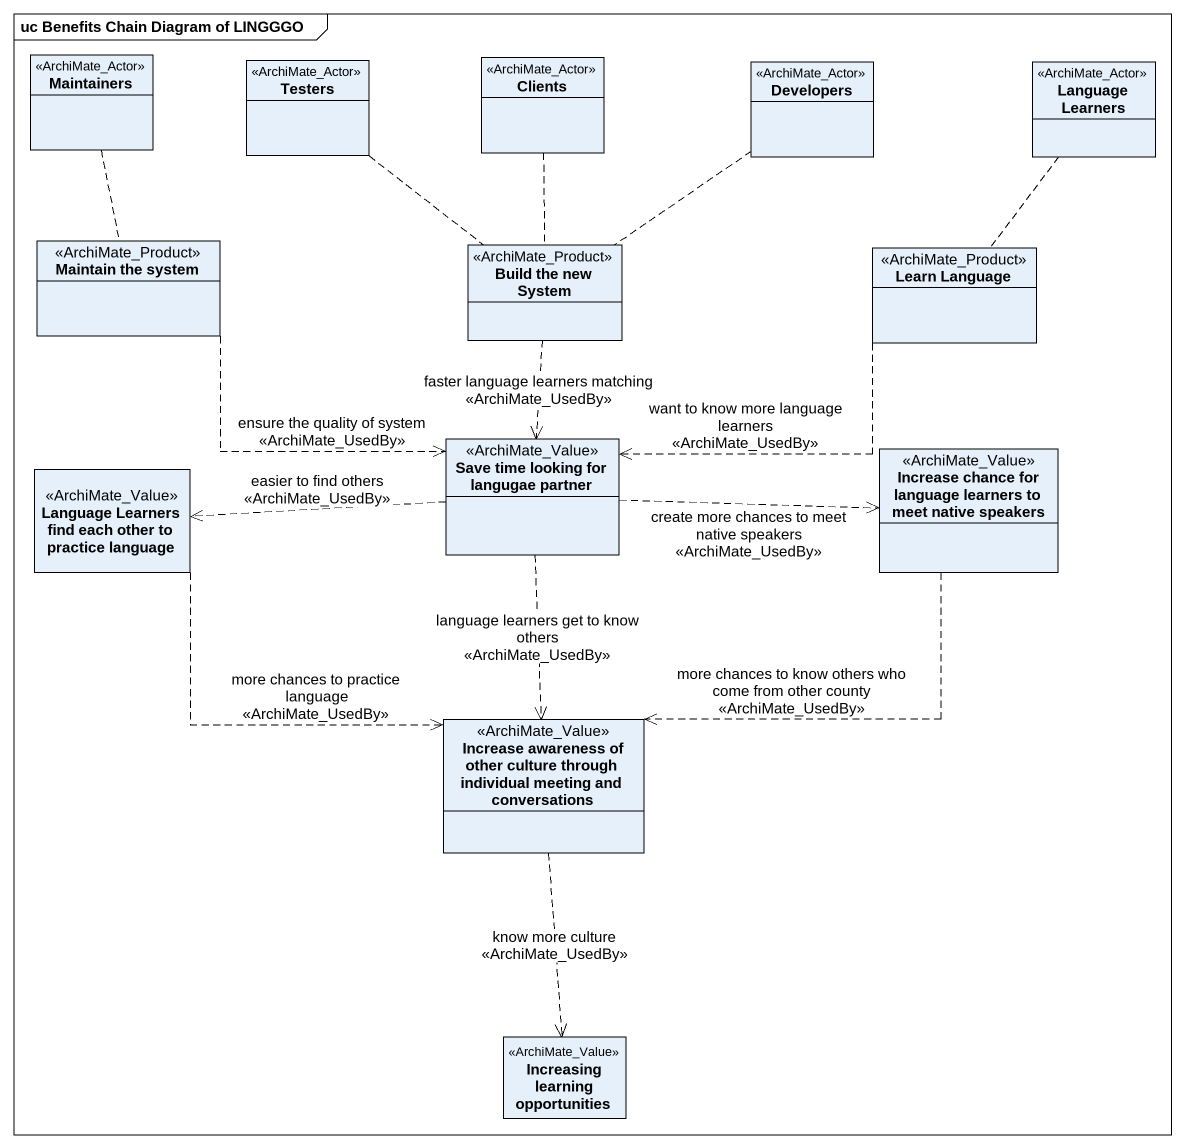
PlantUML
@startuml
mainframe uc Benefits Chain Diagram of LINGGGO
hide circle
hide empty members
class Maintainers <<ArchiMate_Actor>>
class Testers <<ArchiMate_Actor>>
class Clients <<ArchiMate_Actor>>
class Developers <<ArchiMate_Actor>>
class "Language Learners" as Language_Learners <<ArchiMate_Actor>>
class "Maintain the system" as Maintain_the_system <<ArchiMate_Product>>
class "Build the new System" as Build_the_new_System <<ArchiMate_Product>>
class "Learn Language" as Learn_Language <<ArchiMate_Product>>
class "Language Learners find each other to practice language" as Language_Learners_find_each <<ArchiMate_Value>>
class "Save time looking for langugae partner" as Save_time_looking_for <<ArchiMate_Value>>
class "Increase chance for language learners to meet native speakers" as Increase_chance_for <<ArchiMate_Value>>
class "Increase awareness of other culture through individual meeting and conversations" as Increase_awareness_of_other <<ArchiMate_Value>>
class "Increasing learning opportunities" as Increasing_learning <<ArchiMate_Value>>
Maintainers .. Maintain_the_system
Testers .. Build_the_new_System
Clients .. Build_the_new_System
Developers .. Build_the_new_System
Language_Learners .. Learn_Language
Maintain_the_system .right.> Save_time_looking_for : ensure the quality of system\n<<ArchiMate_UsedBy>>
Build_the_new_System ..> Save_time_looking_for : faster language learners matching\n<<ArchiMate_UsedBy>>
Learn_Language .left.> Save_time_looking_for : want to know more language learners\n<<ArchiMate_UsedBy>>
Language_Learners_find_each ..> Increase_awareness_of_other : more chances to practice language\n<<ArchiMate_UsedBy>>
Save_time_looking_for .left.> Language_Learners_find_each : easier to find others\n<<ArchiMate_UsedBy>>
Save_time_looking_for .right.> Increase_chance_for : create more chances to meet native speakers\n<<ArchiMate_UsedBy>>
Save_time_looking_for ..> Increase_awareness_of_other : language learners get to know others\n<<ArchiMate_UsedBy>>
Increase_chance_for ..> Increase_awareness_of_other : more chances to know others who come from other county\n<<ArchiMate_UsedBy>>
Increase_awareness_of_other ..> Increasing_learning : know more culture\n<<ArchiMate_UsedBy>>
@enduml
